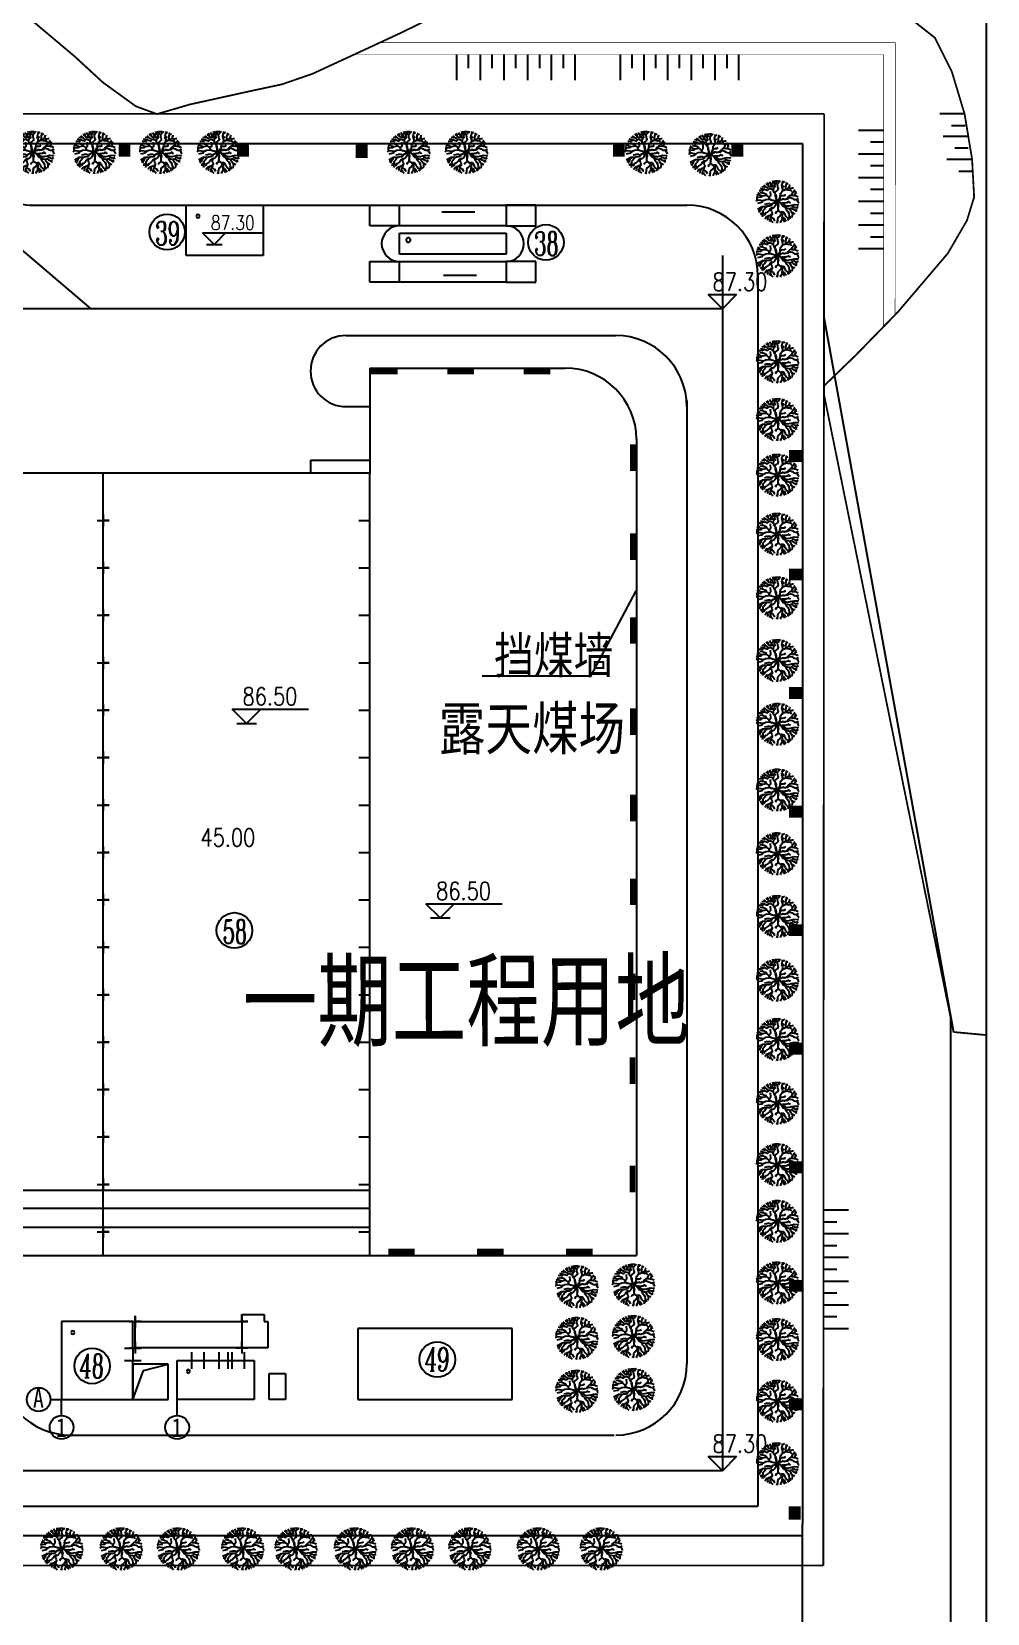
# Model space of a CAD drawing. Extents: x 532522 to 2902776, y -101917278 to 111238625.
# Drawn here: x 2902280.8 to 2902442.1, y 2548981.3 to 2549248.1 of the extents above; entities that cross this region are included whole.
import ezdxf
from ezdxf.enums import TextEntityAlignment as Align

# ---------------------------------------------------------------- set-up
doc = ezdxf.new("R2010")
doc.units = 0
doc.header["$LTSCALE"] = 1000
doc.header["$MEASUREMENT"] = 0
doc.linetypes.add('DASHDOT', pattern=[1, 0.5, -0.25, 0, -0.25])
for name, color, linetype in [('1', 7, 'CONTINUOUS'), ('2', 7, 'CONTINUOUS'), ('34', 7, 'CONTINUOUS'), ('8', 7, 'CONTINUOUS'), ('NEW字', 2, 'CONTINUOUS'), ('NEW编号', 2, 'CONTINUOUS'), ('征地红线', 20, 'CONTINUOUS'), ('边坡', 3, 'CONTINUOUS'), ('道路', 5, 'CONTINUOUS')]:
    doc.layers.add(name, color=color, linetype=linetype)
doc.styles.add('_COMPLEX', font='COMPLEX.shx', dxfattribs={"width": 0.6})
doc.styles.add('_HZTCH', font='', dxfattribs={"width": 0.8})
doc.styles.add('BIGFONT', font='', dxfattribs={"width": 0.75})
doc.styles.add('DIM_FONT', font='SIMPLEX.shx', dxfattribs={"width": 0.8})
doc.styles.add('HZ1', font='', dxfattribs={"width": 0.72})
doc.styles.get('_HZTCH').set_extended_font_data('SimSun')
doc.styles.get('BIGFONT').set_extended_font_data('SimSun')
doc.styles.get('HZ1').set_extended_font_data('SimSun')

# ---------------------------------------------------------------- blocks, each defined once
blk = doc.blocks.new('VEGTRE')
at = {"layer": '34', "color": 95, "linetype": 'Continuous'}
for p, q in [((-8.528, 0.012), (-9.251, 0.386)), ((0.118, -8.826), (0.14, -9.251)), ((3.566, -7.88), (3.93, -8.367))]:
    blk.add_line(p, q, dxfattribs=at)
for points in [[(-2.046, 4.279), (-2.4, 4.964), (-3.287, 5.585), (-3.964, 6.236), (-4.882, 6.473), (-5.323, 6.918), (-5.978, 7.056)], [(-5.323, 6.918), (-5.362, 7.246), (-5.46, 7.463)], [(-2.195, 6.115), (-2.574, 6.648), (-3.106, 7.036), (-3.4, 7.185), (-3.962, 7.479), (-4.61, 7.805), (-4.773, 7.915)], [(-3.752, 7.369), (-3.99, 8.041), (-3.988, 8.338)], [(-2.021, 2.95), (-2.046, 4.279), (-2.195, 6.115), (-2.229, 6.518), (-2.46, 6.863), (-3.385, 8.6)], [(0.397, 6.077), (-0.091, 6.602), (-0.424, 6.73), (-0.829, 8.612)], [(0.749, 8.303), (0.417, 8.867), (0.067, 9.236)], [(0.754, 9.176), (0.786, 8.248), (0.421, 5.99), (0.879, 5.048), (1.021, 3.397), (1.745, 3.549), (2.297, 4.056), (2.627, 4.528), (2.402, 6.574), (1.892, 7.12), (1.776, 8.509), (1.535, 8.749), (1.489, 9.113)], [(1.776, 8.509), (2.094, 8.662), (2.303, 8.938)], [(2.4, 6.569), (2.605, 7.267), (2.93, 7.679), (3.581, 8.303), (3.658, 8.472)], [(3.186, 7.925), (2.785, 8.597), (2.653, 8.841)], [(3.694, 6.082), (3.694, 6.585), (3.817, 7.533)], [(4.535, 1.708), (5.166, 2.212), (5.405, 2.749), (5.458, 3.195), (5.405, 3.713), (4.846, 4.231), (4.892, 4.745), (5.303, 5.581), (5.602, 7.304)], [(5.303, 5.581), (5.202, 5.697), (4.995, 6.082), (4.79, 6.494), (4.73, 7.087), (4.699, 7.94)], [(-5.072, -1.937), (-5.316, -1.81), (-5.788, -1.573), (-6.291, -1.097), (-6.762, -0.477), (-7.144, -0.179), (-7.677, -0.092), (-8.21, -0.003), (-9.26, 0.048)], [(-2.826, 2.118), (-3.087, 2.39), (-3.441, 2.687), (-3.737, 2.687), (-4.003, 2.656), (-4.241, 2.538), (-4.446, 2.391), (-5.01, 2.243), (-5.306, 2.273), (-5.778, 2.451), (-6.162, 2.631), (-6.487, 2.807), (-6.99, 3.043), (-7.521, 3.161), (-7.788, 2.985), (-8.085, 2.779), (-8.47, 2.513), (-9.051, 1.949)], [(-7.644, 3.079), (-7.906, 3.251), (-8.291, 3.34), (-8.579, 3.473)], [(-6.774, 2.944), (-6.814, 2.364), (-7.2, 1.771), (-7.88, 1.359), (-8.262, 1.156)], [(-6.48, 4.13), (-6.809, 4.197), (-7.373, 4.169), (-7.785, 4.256), (-8.041, 4.579)], [(-5.516, 2.354), (-5.718, 2.925), (-6.014, 3.369), (-6.482, 4.138), (-6.364, 4.405), (-6.573, 4.79), (-7.162, 5.174), (-7.426, 5.518)], [(-4.4, 6.349), (-5.149, 6.149), (-5.738, 6.297), (-6.573, 6.509)], [(-2.28, 1.166), (-2.28, 1.166), (-2.588, 1.561), (-2.851, 2.005), (-2.762, 2.39), (-2.79, 2.715), (-3.321, 3.217), (-3.913, 3.602), (-4.236, 3.99), (-4.562, 4.344), (-4.855, 4.817), (-5.062, 5.113), (-5.651, 5.497), (-6.065, 5.795)], [(-3.964, -0.615), (-4.554, 0.443), (-5.236, 0.966)], [(-2.528, -0.28), (-2.003, -0.333), (-1.532, -0.287), (-1.009, -0.157), (-0.532, 0.043), (-0.487, 0.128), (-0.547, 0.195), (-1.308, 0.535), (-1.732, 0.759), (-2.28, 1.166)], [(-1.836, 0.836), (-1.532, 0.733), (-1.116, 0.535), (-0.728, 0.366), (-0.39, 0.222), (-0.308, 0.227), (-0.28, 0.318), (-0.409, 0.672), (-0.636, 1.292), (-0.851, 1.797), (-0.99, 2.038), (-1.383, 2.386), (-2.021, 2.95)], [(-1.496, 2.487), (-1.121, 2.253), (-0.85, 2.084), (-0.631, 1.636), (-0.436, 1.202), (-0.25, 0.662), (-0.137, 0.338), (-0.082, 0.263), (0.005, 0.289), (0.087, 0.499), (0.217, 0.862), (0.39, 1.333), (0.535, 1.913), (0.667, 2.463), (0.776, 2.867), (0.944, 3.145)], [(-1.333, 2.385), (-1.014, 3.395), (-1.014, 4.191), (-1.128, 4.636), (-1.306, 5.585)], [(1.021, 3.397), (0.781, 2.621), (0.631, 1.971), (0.446, 1.246), (0.217, 0.503), (0.181, 0.39), (0.227, 0.262), (0.33, 0.248), (0.841, 0.426), (1.405, 0.538), (2.063, 0.638), (2.492, 0.733), (2.858, 0.774)], [(3.063, 0.843), (2.672, 0.708), (2.15, 0.579), (1.579, 0.487), (1.012, 0.402), (0.627, 0.217), (0.272, 0.046), (0.227, -0.01), (0.325, -0.138), (0.631, -0.385), (1.205, -0.844), (1.463, -1.024), (1.971, -1.188)], [(1.682, 3.535), (2.169, 3.304), (2.692, 2.851), (4.438, 2.986)], [(2.626, 4.535), (3.13, 4.899), (3.487, 5.697), (3.694, 6.082), (4.2, 6.525)], [(3.063, 0.843), (3.328, 0.935), (3.95, 1.438), (4.453, 1.703), (5.191, 1.733), (5.991, 1.467), (6.227, 1.436), (6.494, 1.703), (6.82, 2.174), (7.145, 2.617), (7.503, 2.795), (8.005, 3.031), (8.622, 3.282)], [(3.581, 1.14), (4.067, 0.995), (4.569, 0.431), (4.892, -0.014), (5.277, -0.369), (5.689, -0.487), (6.222, -0.251), (6.549, -0.162), (7.318, -0.075), (7.703, -0.106), (8.205, -0.578), (8.704, -1.142), (9.144, -1.244)], [(5.405, 3.715), (5.79, 4.156), (6.145, 4.662), (6.412, 4.985), (7.164, 5.812)], [(6.128, 1.448), (6.462, 0.903), (6.966, 1.051), (7.379, 1.315), (7.677, 1.108), (8.027, 0.545), (9.212, 0.508)], [(6.391, 4.959), (6.236, 5.518), (6.236, 5.725), (6.395, 6.648)], [(6.436, 1.643), (6.438, 3.318), (6.576, 3.653), (7.149, 4.036), (7.438, 4.497), (7.838, 4.863)], [(7.15, 4.038), (7.415, 3.92), (7.622, 3.862), (8.115, 4.385)], [(7.313, 2.699), (7.617, 2.232), (7.971, 1.997), (8.477, 1.877), (9.005, 2.002)], [(7.607, 1.156), (7.822, 1.138), (8.238, 1.197), (9.109, 1.462)], [(-7.533, -2.133), (-7.918, -1.867), (-8.39, -1.542), (-9.183, -1.21)], [(-3.385, -0.159), (-3.45, -0.154), (-3.774, -0.39), (-4.101, -0.774), (-4.337, -1.041), (-4.516, -1.246), (-4.752, -1.574), (-4.959, -1.839), (-5.168, -2.015), (-5.405, -2.164), (-5.937, -2.133), (-6.203, -2.133), (-6.619, -2.015), (-6.913, -1.957), (-7.178, -1.985), (-7.475, -2.075), (-7.713, -2.311), (-7.978, -2.46), (-8.333, -2.696), (-8.744, -3.056)], [(-6.979, -1.964), (-6.973, -2.342), (-7.031, -2.636), (-7.27, -3.021), (-7.773, -3.287), (-8.159, -3.523), (-8.431, -3.836)], [(-7.467, -4.788), (-7.696, -4.588), (-8.154, -4.393)], [(-4.544, -1.287), (-4.398, -1.839), (-4.429, -2.313), (-4.667, -2.757), (-5.318, -3.111), (-5.88, -3.318), (-6.326, -3.644), (-6.8, -4.147), (-7.126, -4.528), (-7.364, -4.768), (-7.882, -4.867)], [(-5.373, -7.544), (-4.773, -6.301), (-4.157, -5.926), (-3.485, -5.583), (-3.097, -5.157), (-2.957, -4.362), (-2.723, -3.472), (-3.477, -3.759), (-4.239, -4.508), (-5.019, -4.947), (-6.152, -5.144), (-6.579, -5.092), (-7.516, -5.415)], [(-6.154, -5.144), (-6.419, -5.388), (-6.862, -5.537), (-7.209, -5.815)], [(-4.773, -6.301), (-5.475, -6.544), (-6.005, -6.426), (-6.809, -6.28)], [(-3.097, -5.157), (-2.87, -5.896), (-2.783, -6.162), (-3.316, -6.841), (-3.614, -7.403), (-3.703, -7.757), (-3.526, -8.173), (-3.497, -8.573)], [(-2.462, -3.179), (-2.137, -2.583), (-1.759, -2.28), (-1.347, -1.979), (-0.903, -1.67), (-0.496, -1.229), (-0.344, -0.944), (-0.215, -0.239), (-0.255, -0.128), (-0.359, -0.106), (-0.985, -0.282), (-1.626, -0.421), (-1.896, -0.446), (-2.446, -0.297), (-2.923, -0.203), (-3.385, -0.159)], [(1.2, -4.123), (0.961, -3.593), (0.913, -3.108), (0.897, -2.942), (0.997, -2.662), (1.092, -2.21), (0.831, -1.764), (0.703, -1.215), (0.494, -0.85), (0.212, -0.451), (0.109, -0.39), (0.005, -0.414), (-0.07, -0.533), (-0.188, -1.003), (-0.224, -1.147), (-0.641, -1.614), (-0.865, -1.855), (-1.516, -2.27), (-2.173, -2.856), (-2.723, -3.472)], [(-1.538, -6.27), (-2.044, -6.574), (-2.251, -7.198), (-2.549, -7.67), (-2.579, -8.113), (-2.521, -8.379), (-2.316, -8.733), (-2.277, -8.973)], [(-1.516, -2.27), (-1.195, -2.785), (-1.891, -3.706), (-1.81, -5.097), (-1.538, -6.27), (-1.277, -7.256), (-1.383, -8.903), (-1.521, -9.106)], [(-0.641, -1.614), (-0.465, -2.169), (-0.497, -3.026), (-0.439, -3.619), (-0.352, -4.121), (-0.147, -4.685), (-0.354, -5.393), (-0.503, -5.629)], [(-0.179, -4.798), (-0.06, -4.862), (0.297, -5.039)], [(2.289, -1.251), (1.369, -1.07), (0.949, -0.757), (0.272, -0.338), (0.525, -0.728), (0.745, -1.07), (0.821, -1.393), (0.979, -1.87), (1.191, -2.229), (0.985, -3.046), (1.251, -4.369)], [(1.251, -4.369), (1.333, -4.685), (1.627, -4.952), (1.744, -5.662), (1.535, -6.342), (1.12, -6.993), (0.913, -7.436), (0.851, -8.029), (1.145, -8.826), (1.335, -9.154)], [(1.263, -4.424), (1.868, -4.687), (2.81, -5.721), (2.749, -6.195), (2.682, -7.19), (2.651, -7.523), (2.497, -8.152), (2.115, -9.003)], [(2.289, -1.251), (3.273, -1.369), (3.718, -1.47), (4.297, -1.908), (4.509, -2.215), (4.892, -2.778), (5.333, -3.788), (6.144, -5.178), (5.853, -5.723), (5.997, -6.562), (6.022, -7.009)], [(2.289, -1.251), (2.622, -1.988), (2.668, -2.896), (3.077, -3.598)], [(2.749, -6.195), (3.569, -6.393), (4.232, -6.769), (4.728, -7.321), (4.964, -7.379), (5.123, -7.651)], [(5.062, -5.236), (4.879, -5.692), (4.463, -6.137)], [(4.509, -2.215), (5.359, -2.379), (5.863, -2.203), (6.366, -1.908), (7.164, -2.383)], [(5.241, -3.574), (5.089, -4.362), (5, -4.954), (5.115, -5.487), (5.232, -6.168)], [(5.333, -3.788), (5.653, -3.624), (6.273, -3.682), (6.894, -3.744), (7.456, -3.773), (7.75, -4.07), (7.93, -4.732)], [(5.964, -2.144), (6.308, -2.441), (6.776, -3.034)], [(6.144, -5.179), (6.595, -5.251), (7.246, -5.46), (7.42, -5.497)], [(6.708, -2.111), (7.077, -1.968), (7.61, -2.147), (8.109, -2.292), (8.918, -2.378)], [(7.605, -3.921), (7.841, -3.892), (8.226, -4.07), (8.258, -4.132)], [(8.046, -2.275), (8.258, -2.65), (8.658, -3.2)], [(8.268, -0.651), (8.617, -0.311), (9.226, -0.229)], [(-3.675, -7.646), (-4, -8.051), (-4.462, -8.113)], [(-2.456, -8.492), (-2.67, -8.706), (-2.846, -8.81)], [(1.041, -8.544), (0.436, -8.59), (0.079, -8.856), (-0.393, -9.062), (-0.711, -9.226)], [(2.682, -7.164), (3.128, -7.675), (3.544, -7.882), (4.135, -7.851), (4.62, -8.005)]]:
    blk.add_lwpolyline(points, dxfattribs=at)

msp = doc.modelspace()

# ---------------------------------------------------------------- linework, layer by layer
at = {"layer": '1', "color": 1, "linetype": 'Continuous'}
for p, q in [((2902271.95, 2549229.24), (2902410.88, 2549229.24)), ((2902410.88, 2549229.24), (2902410.87, 2548996.33)), ((2902414.51, 2549199.95), (2902436.37, 2549079.33)), ((2902410.87, 2548899.33), (2902410.87, 2548996.33)), ((2902410.87, 2548994.33), (2901873.37, 2548994.33))]:
    msp.add_line(p, q, dxfattribs=at)
at = {"layer": '1', "color": 255, "linetype": 'Continuous'}
for p, q in [((2902306.87, 2549218.83), (2902319.87, 2549218.83)), ((2902306.87, 2549210.33), (2902306.87, 2549218.83)), ((2902319.87, 2549218.83), (2902319.87, 2549210.33)), ((2902337.87, 2549215.33), (2902337.87, 2549218.83)), ((2902337.87, 2549218.83), (2902342.87, 2549218.83)), ((2902342.87, 2549218.83), (2902360.87, 2549218.83)), ((2902342.87, 2549215.33), (2902342.87, 2549218.83)), ((2902360.87, 2549218.83), (2902360.87, 2549215.33)), ((2902365.88, 2549218.83), (2902360.88, 2549218.83)), ((2902365.88, 2549215.33), (2902365.88, 2549218.83)), ((2902351.36, 2549217.64), (2902350.03, 2549217.64)), ((2902355.59, 2549217.64), (2902351.36, 2549217.64)), ((2902342.87, 2549215.33), (2902337.87, 2549215.33)), ((2902360.87, 2549215.33), (2902342.87, 2549215.33)), ((2902342.87, 2549210.58), (2902342.87, 2549214.08)), ((2902342.87, 2549214.08), (2902360.87, 2549214.08)), ((2902360.87, 2549214.08), (2902360.87, 2549210.58)), ((2902360.88, 2549215.33), (2902365.88, 2549215.33)), ((2902319.87, 2549210.33), (2902306.87, 2549210.33)), ((2902337.87, 2549205.83), (2902337.87, 2549209.33)), ((2902337.87, 2549209.33), (2902342.87, 2549209.33)), ((2902360.87, 2549210.58), (2902342.87, 2549210.58)), ((2902342.87, 2549205.83), (2902342.87, 2549209.33)), ((2902342.87, 2549209.33), (2902360.88, 2549209.33)), ((2902365.88, 2549209.33), (2902360.88, 2549209.33)), ((2902360.88, 2549209.33), (2902360.88, 2549205.83)), ((2902365.88, 2549205.83), (2902365.88, 2549209.33)), ((2902342.87, 2549205.83), (2902337.87, 2549205.83)), ((2902360.88, 2549205.83), (2902342.87, 2549205.83)), ((2902350.33, 2549207.03), (2902354.57, 2549207.03)), ((2902354.57, 2549207.03), (2902355.9, 2549207.03)), ((2902360.88, 2549205.83), (2902365.88, 2549205.83)), ((2902292.87, 2549173.63), (2902247.87, 2549173.63)), ((2902292.87, 2549041.63), (2902292.87, 2549173.63)), ((2902337.87, 2549173.63), (2902292.87, 2549173.63)), ((2902337.87, 2549041.63), (2902337.87, 2549173.63)), ((2902336, 2549165.63), (2902337.87, 2549165.63)), ((2902336, 2549157.63), (2902337.87, 2549157.63)), ((2902382.75, 2549153.78), (2902375.12, 2549139.37)), ((2902336, 2549149.63), (2902337.87, 2549149.63)), ((2902336, 2549141.63), (2902337.87, 2549141.63)), ((2902375.12, 2549139.37), (2902356.86, 2549139.37)), ((2902336, 2549133.63), (2902337.87, 2549133.63)), ((2902336, 2549125.63), (2902337.87, 2549125.63)), ((2902336, 2549117.63), (2902337.87, 2549117.63)), ((2902336, 2549109.63), (2902337.87, 2549109.63)), ((2902336, 2549101.63), (2902337.87, 2549101.63)), ((2902336, 2549093.63), (2902337.87, 2549093.63)), ((2902336, 2549085.63), (2902337.87, 2549085.63)), ((2902336, 2549077.63), (2902337.87, 2549077.63)), ((2902336, 2549069.63), (2902337.87, 2549069.63)), ((2902336, 2549061.63), (2902337.87, 2549061.63)), ((2902336, 2549053.63), (2902337.87, 2549053.63)), ((2902247.87, 2549052.63), (2902337.87, 2549052.63)), ((2902247.87, 2549046.43), (2902337.87, 2549046.43)), ((2902336, 2549045.63), (2902337.87, 2549045.63)), ((2902247.87, 2549041.63), (2902292.87, 2549041.63)), ((2902292.87, 2549041.63), (2902337.87, 2549041.63)), ((2902297.87, 2549030.48), (2902285.87, 2549030.48)), ((2902285.87, 2549030.48), (2902285.87, 2549017.33)), ((2902297.87, 2549026.03), (2902297.87, 2549030.48)), ((2902298.27, 2549030.48), (2902316.27, 2549030.48)), ((2902298.27, 2549026.08), (2902298.27, 2549030.48)), ((2902316.27, 2549030.48), (2902316.27, 2549031.68)), ((2902316.27, 2549031.68), (2902320.07, 2549031.68)), ((2902316.27, 2549030.48), (2902316.27, 2549026.08)), ((2902320.07, 2549031.68), (2902320.07, 2549030.48)), ((2902320.07, 2549030.48), (2902320.67, 2549030.48)), ((2902320.67, 2549030.48), (2902320.67, 2549026.08)), ((2902361.87, 2549029.33), (2902335.87, 2549029.33)), ((2902335.87, 2549029.33), (2902335.87, 2549017.33)), ((2902361.87, 2549017.33), (2902361.87, 2549029.33)), ((2902296.46, 2549026.03), (2902299.29, 2549026.03)), ((2902296.46, 2549023.93), (2902299.29, 2549023.93)), ((2902297.87, 2549026.08), (2902297.87, 2549023.93)), ((2902297.87, 2549017.33), (2902297.87, 2549023.93)), ((2902316.27, 2549026.08), (2902298.27, 2549026.08)), ((2902305.37, 2549017.33), (2902305.37, 2549023.93)), ((2902305.37, 2549023.93), (2902307.85, 2549023.93)), ((2902307.85, 2549022.52), (2902307.85, 2549025.35)), ((2902307.85, 2549023.93), (2902316.75, 2549023.93)), ((2902309.95, 2549022.52), (2902309.95, 2549025.35)), ((2902309.95, 2549023.93), (2902312.45, 2549023.93)), ((2902312.45, 2549022.52), (2902312.45, 2549025.35)), ((2902313.95, 2549022.52), (2902313.95, 2549025.35)), ((2902313.95, 2549023.93), (2902314.65, 2549023.93)), ((2902314.65, 2549022.52), (2902314.65, 2549025.35)), ((2902320.67, 2549026.08), (2902316.27, 2549026.08)), ((2902316.75, 2549022.52), (2902316.75, 2549025.35)), ((2902316.75, 2549023.93), (2902318.37, 2549023.93)), ((2902318.37, 2549023.93), (2902318.37, 2549017.33)), ((2902303.87, 2549023.33), (2902297.87, 2549023.33)), ((2902297.87, 2549023.33), (2902297.87, 2549017.33)), ((2902297.87, 2549017.33), (2902299.68, 2549022.24)), ((2902299.68, 2549022.24), (2902303.87, 2549023.33)), ((2902303.87, 2549017.33), (2902303.87, 2549023.33)), ((2902320.87, 2549017.33), (2902320.87, 2549021.73)), ((2902320.87, 2549021.73), (2902323.67, 2549021.73)), ((2902323.67, 2549021.73), (2902323.67, 2549017.33)), ((2902284, 2549017.33), (2902285.87, 2549017.33)), ((2902285.87, 2549014.65), (2902285.87, 2549017.33)), ((2902285.87, 2549017.33), (2902297.87, 2549017.33)), ((2902297.87, 2549017.33), (2902303.87, 2549017.33)), ((2902297.87, 2549017.33), (2902303.87, 2549017.33)), ((2902305.37, 2549014.65), (2902305.37, 2549017.33)), ((2902318.37, 2549017.33), (2902305.37, 2549017.33)), ((2902323.67, 2549017.33), (2902320.87, 2549017.33)), ((2902335.87, 2549017.33), (2902361.87, 2549017.33))]:
    msp.add_line(p, q, dxfattribs=at)
at = {"layer": '1', "color": 255}
for p, q in [((2902291.88, 2549165.63), (2902293.88, 2549165.63)), ((2902292.88, 2549165.63), (2902292.88, 2549166.63)), ((2902292.88, 2549166.63), (2902292.88, 2549164.63)), ((2902293.88, 2549165.63), (2902292.88, 2549165.63)), ((2902291.88, 2549157.63), (2902293.88, 2549157.63)), ((2902292.88, 2549157.63), (2902292.88, 2549158.63)), ((2902292.88, 2549158.63), (2902292.88, 2549156.63)), ((2902293.88, 2549157.63), (2902292.88, 2549157.63)), ((2902291.88, 2549149.63), (2902293.88, 2549149.63)), ((2902292.88, 2549149.63), (2902292.88, 2549150.63)), ((2902292.88, 2549150.63), (2902292.88, 2549148.63)), ((2902293.88, 2549149.63), (2902292.88, 2549149.63)), ((2902291.88, 2549141.63), (2902293.88, 2549141.63)), ((2902292.88, 2549141.63), (2902292.88, 2549142.63)), ((2902292.88, 2549142.63), (2902292.88, 2549140.63)), ((2902293.88, 2549141.63), (2902292.88, 2549141.63)), ((2902291.88, 2549133.63), (2902293.88, 2549133.63)), ((2902292.88, 2549133.63), (2902292.88, 2549134.63)), ((2902292.88, 2549134.63), (2902292.88, 2549132.63)), ((2902293.88, 2549133.63), (2902292.88, 2549133.63)), ((2902291.88, 2549125.63), (2902293.88, 2549125.63)), ((2902292.88, 2549125.63), (2902292.88, 2549126.63)), ((2902292.88, 2549126.63), (2902292.88, 2549124.63)), ((2902293.88, 2549125.63), (2902292.88, 2549125.63)), ((2902291.88, 2549117.63), (2902293.88, 2549117.63)), ((2902292.88, 2549117.63), (2902292.88, 2549118.63)), ((2902292.88, 2549118.63), (2902292.88, 2549116.63)), ((2902293.88, 2549117.63), (2902292.88, 2549117.63)), ((2902291.88, 2549109.63), (2902293.88, 2549109.63)), ((2902292.88, 2549109.63), (2902292.88, 2549110.63)), ((2902292.88, 2549110.63), (2902292.88, 2549108.63)), ((2902293.88, 2549109.63), (2902292.88, 2549109.63)), ((2902291.88, 2549101.63), (2902293.88, 2549101.63)), ((2902292.88, 2549101.63), (2902292.88, 2549102.63)), ((2902292.88, 2549102.63), (2902292.88, 2549100.63)), ((2902293.88, 2549101.63), (2902292.88, 2549101.63)), ((2902291.88, 2549093.63), (2902293.88, 2549093.63)), ((2902292.88, 2549093.63), (2902292.88, 2549094.63)), ((2902292.88, 2549094.63), (2902292.88, 2549092.63)), ((2902293.88, 2549093.63), (2902292.88, 2549093.63)), ((2902291.88, 2549085.63), (2902293.88, 2549085.63)), ((2902292.88, 2549085.63), (2902292.88, 2549086.63)), ((2902292.88, 2549086.63), (2902292.88, 2549084.63)), ((2902293.88, 2549085.63), (2902292.88, 2549085.63)), ((2902291.88, 2549077.63), (2902293.88, 2549077.63)), ((2902292.88, 2549077.63), (2902292.88, 2549078.63)), ((2902292.88, 2549078.63), (2902292.88, 2549076.63)), ((2902293.88, 2549077.63), (2902292.88, 2549077.63)), ((2902291.88, 2549069.63), (2902293.88, 2549069.63)), ((2902292.88, 2549069.63), (2902292.88, 2549070.63)), ((2902292.88, 2549070.63), (2902292.88, 2549068.63)), ((2902293.88, 2549069.63), (2902292.88, 2549069.63)), ((2902291.88, 2549061.63), (2902293.88, 2549061.63)), ((2902292.88, 2549061.63), (2902292.88, 2549062.63)), ((2902292.88, 2549062.63), (2902292.88, 2549060.63)), ((2902293.88, 2549061.63), (2902292.88, 2549061.63)), ((2902291.88, 2549053.63), (2902293.88, 2549053.63)), ((2902292.88, 2549053.63), (2902292.88, 2549054.63)), ((2902292.88, 2549054.63), (2902292.88, 2549052.63)), ((2902293.88, 2549053.63), (2902292.88, 2549053.63)), ((2902291.88, 2549045.63), (2902293.88, 2549045.63)), ((2902292.88, 2549045.63), (2902292.88, 2549046.63)), ((2902292.88, 2549046.63), (2902292.88, 2549044.63)), ((2902293.88, 2549045.63), (2902292.88, 2549045.63)), ((2902297.27, 2549030.48), (2902299.27, 2549030.48)), ((2902298.27, 2549030.48), (2902298.27, 2549031.48)), ((2902298.27, 2549031.48), (2902298.27, 2549029.48)), ((2902299.27, 2549030.48), (2902298.27, 2549030.48)), ((2902315.27, 2549030.48), (2902317.27, 2549030.48)), ((2902316.27, 2549030.48), (2902316.27, 2549031.48)), ((2902316.27, 2549031.48), (2902316.27, 2549029.48)), ((2902317.27, 2549030.48), (2902316.27, 2549030.48)), ((2902298.27, 2549026.08), (2902298.27, 2549027.08)), ((2902298.27, 2549027.08), (2902298.27, 2549025.08)), ((2902316.27, 2549026.08), (2902316.27, 2549027.08)), ((2902316.27, 2549027.08), (2902316.27, 2549025.08)), ((2902297.27, 2549026.08), (2902299.27, 2549026.08)), ((2902299.27, 2549026.08), (2902298.27, 2549026.08)), ((2902315.27, 2549026.08), (2902317.27, 2549026.08)), ((2902317.27, 2549026.08), (2902316.27, 2549026.08))]:
    msp.add_line(p, q, dxfattribs=at)
at = {"layer": '1', "color": 1, "linetype": 'Continuous'}
for points, const_width in [([(2902296.49, 2549226.98), (2902296.49, 2549229.24)], 2), ([(2902316.49, 2549226.98), (2902316.49, 2549229.24)], 2), ([(2902336.49, 2549226.78), (2902336.49, 2549229.04)], 2), ([(2902379.9, 2549226.98), (2902379.9, 2549229.24)], 2), ([(2902399.9, 2549226.98), (2902399.9, 2549229.24)], 2), ([(2902410.88, 2549229.24), (2902410.87, 2548996.33)], 0.2), ([(2902408.62, 2549176.52), (2902410.87, 2549176.52)], 2), ([(2902408.62, 2549156.52), (2902410.87, 2549156.52)], 2), ([(2902408.62, 2549136.52), (2902410.87, 2549136.52)], 2), ([(2902408.62, 2549116.52), (2902410.87, 2549116.52)], 2), ([(2902408.62, 2549096.52), (2902410.87, 2549096.52)], 2), ([(2902408.62, 2549076.52), (2902410.87, 2549076.52)], 2), ([(2902408.62, 2549056.52), (2902410.87, 2549056.52)], 2), ([(2902408.62, 2549036.52), (2902410.87, 2549036.52)], 2), ([(2902408.62, 2549016.52), (2902410.87, 2549016.52)], 2), ([(2902409.57, 2548997.08), (2902409.57, 2548999.33)], 2)]:
    msp.add_lwpolyline(points, dxfattribs=dict(at, const_width=const_width))
at = {"layer": '1', "color": 255, "linetype": 'Continuous', "const_width": 1, "flags": 128}
for points in [[(2902338.09, 2549190.79), (2902342.58, 2549190.79)], [(2902350.96, 2549190.79), (2902355.45, 2549190.79)], [(2902363.83, 2549190.79), (2902368.31, 2549190.79)], [(2902382.25, 2549178.45), (2902382.25, 2549173.96)], [(2902382.25, 2549163.45), (2902382.25, 2549158.96)], [(2902382.25, 2549149.31), (2902382.25, 2549144.82)], [(2902382.25, 2549133.94), (2902382.25, 2549129.46)], [(2902382.25, 2549119.37), (2902382.25, 2549114.89)], [(2902382.25, 2549105.23), (2902382.25, 2549100.75)], [(2902382.2, 2549089.2), (2902382.2, 2549084.71)], [(2902382.2, 2549075.06), (2902382.2, 2549070.57)], [(2902382.2, 2549056.8), (2902382.2, 2549052.31)], [(2902345.46, 2549042.3), (2902340.98, 2549042.3)], [(2902360.46, 2549042.3), (2902355.98, 2549042.3)], [(2902375.46, 2549042.3), (2902370.98, 2549042.3)]]:
    msp.add_lwpolyline(points, dxfattribs=at)
at = {"layer": '1', "color": 255, "linetype": 'DASHDOT', "ltscale": 2}
msp.add_lwpolyline([(2901984.87, 2549049.63), (2902337.87, 2549049.63)], dxfattribs=at)
at = {"layer": '1', "color": 255, "linetype": 'Continuous'}
for centre in [(2902282, 2549017.33), (2902285.87, 2549012.65), (2902305.37, 2549012.65)]:
    msp.add_circle(centre, 2, dxfattribs=at)
for centre, radius, start, end in [((2902308.88, 2549216.96), 0.291, 0, 180), ((2902308.88, 2549216.96), 0.291, 180, 0), ((2902344.36, 2549212.94), 0.375, 54.785, 234.785), ((2902344.36, 2549212.94), 0.375, 234.785, 54.785), ((2902287.77, 2549028.65), 0.291, 360, 180), ((2902287.77, 2549028.65), 0.291, 180, 360), ((2902307.27, 2549022.1), 0.291, 360, 180), ((2902307.27, 2549022.1), 0.291, 180, 360)]:
    msp.add_arc(centre, radius, start, end, dxfattribs=at)
at = {"layer": '2', "color": 6, "linetype": 'Continuous'}
msp.add_line((2902435.93, 2548896.15), (2902435.93, 2549081.54), dxfattribs=at)
at = {"layer": 'NEW字', "color": 255}
for p, q in [((2902309.67, 2549214.13), (2902313.51, 2549214.13)), ((2902311.59, 2549212.21), (2902309.67, 2549214.13)), ((2902311.59, 2549214.13), (2902319.96, 2549214.13)), ((2902313.51, 2549214.13), (2902311.59, 2549212.21)), ((2902310.3, 2549212.21), (2902312.96, 2549212.21)), ((2902314.66, 2549133.8), (2902319.46, 2549133.8)), ((2902317.06, 2549131.4), (2902314.66, 2549133.8)), ((2902317.06, 2549133.8), (2902327.53, 2549133.8)), ((2902319.46, 2549133.8), (2902317.06, 2549131.4)), ((2902315.45, 2549131.4), (2902318.78, 2549131.4)), ((2902347.33, 2549100.98), (2902352.13, 2549100.98)), ((2902349.73, 2549098.58), (2902347.33, 2549100.98)), ((2902349.73, 2549100.98), (2902360.2, 2549100.98)), ((2902352.13, 2549100.98), (2902349.73, 2549098.58)), ((2902348.12, 2549098.58), (2902351.46, 2549098.58)), ((2902394.97, 2549007.73), (2902399.77, 2549007.73))]:
    msp.add_line(p, q, dxfattribs=at)
at = {"layer": 'NEW字'}
for p, q in [((2902394.97, 2549203.73), (2902399.77, 2549203.73)), ((2902397.37, 2549201.33), (2902394.97, 2549203.73)), ((2902399.77, 2549203.73), (2902397.37, 2549201.33))]:
    msp.add_line(p, q, dxfattribs=at)
at = {"layer": 'NEW字', "color": 9}
for p, q in [((2902397.37, 2549005.33), (2902394.97, 2549007.73)), ((2902399.77, 2549007.73), (2902397.37, 2549005.33))]:
    msp.add_line(p, q, dxfattribs=at)
at = {"layer": 'NEW编号', "color": 255}
for centre in [(2902303.68, 2549214.3), (2902367.59, 2549212.54), (2902315.03, 2549096.47), (2902349.27, 2549024.09), (2902291.02, 2549023.01)]:
    msp.add_circle(centre, 3, dxfattribs=at)
at = {"layer": '征地红线', "color": 20}
for q in [(2902441.93, 2549256.86), (2902441.93, 2549256.86), (2902441.93, 2549206.39)]:
    msp.add_line((2902441.93, 2548890.15), q, dxfattribs=at)
at = {"layer": '边坡', "color": 3}
for p, q in [((2902352.48, 2549244.16), (2902352.48, 2549239.9)), ((2902354.48, 2549244.16), (2902354.48, 2549241.91)), ((2902356.48, 2549244.16), (2902356.48, 2549239.9)), ((2902358.48, 2549244.16), (2902358.48, 2549241.91)), ((2902360.48, 2549244.16), (2902360.48, 2549239.9)), ((2902362.48, 2549244.16), (2902362.48, 2549241.91)), ((2902364.48, 2549244.16), (2902364.48, 2549239.9)), ((2902366.48, 2549244.16), (2902366.48, 2549241.91)), ((2902368.48, 2549244.16), (2902368.48, 2549239.9)), ((2902370.48, 2549244.16), (2902370.48, 2549241.91)), ((2902372.48, 2549244.16), (2902372.48, 2549239.9)), ((2902380.09, 2549244.19), (2902380.09, 2549239.93)), ((2902382.09, 2549244.19), (2902382.09, 2549241.94)), ((2902384.09, 2549244.19), (2902384.09, 2549239.93)), ((2902386.09, 2549244.19), (2902386.09, 2549241.94)), ((2902388.09, 2549244.19), (2902388.09, 2549239.93)), ((2902390.09, 2549244.19), (2902390.09, 2549241.94)), ((2902392.09, 2549244.19), (2902392.09, 2549239.93)), ((2902394.09, 2549244.19), (2902394.09, 2549241.94)), ((2902396.09, 2549244.19), (2902396.09, 2549239.93)), ((2902398.09, 2549244.19), (2902398.09, 2549241.94)), ((2902400.09, 2549244.19), (2902400.09, 2549239.93)), ((2902438.31, 2549234.2), (2902434.05, 2549234.2)), ((2902438.31, 2549232.2), (2902436.05, 2549232.2)), ((2902424.61, 2549231.44), (2902420.35, 2549231.44)), ((2902424.61, 2549229.44), (2902422.35, 2549229.44)), ((2902438.86, 2549230.41), (2902434.6, 2549230.41)), ((2902424.61, 2549227.44), (2902420.35, 2549227.44)), ((2902438.86, 2549228.41), (2902436.6, 2549228.41)), ((2902424.61, 2549225.44), (2902422.35, 2549225.44)), ((2902439.51, 2549226.52), (2902435.25, 2549226.52)), ((2902439.51, 2549224.52), (2902437.25, 2549224.52)), ((2902424.61, 2549223.44), (2902420.35, 2549223.44)), ((2902424.61, 2549221.44), (2902422.35, 2549221.44)), ((2902424.61, 2549219.44), (2902420.35, 2549219.44)), ((2902424.61, 2549217.44), (2902422.35, 2549217.44)), ((2902424.61, 2549215.44), (2902420.35, 2549215.44)), ((2902424.61, 2549213.44), (2902422.35, 2549213.44)), ((2902424.61, 2549211.44), (2902420.35, 2549211.44)), ((2902414.41, 2549049.33), (2902418.67, 2549049.33)), ((2902414.41, 2549047.33), (2902416.67, 2549047.33)), ((2902414.41, 2549045.33), (2902418.67, 2549045.33)), ((2902414.41, 2549043.33), (2902416.67, 2549043.33)), ((2902414.41, 2549041.33), (2902418.67, 2549041.33)), ((2902414.41, 2549039.33), (2902416.67, 2549039.33)), ((2902414.41, 2549037.33), (2902418.67, 2549037.33)), ((2902414.41, 2549035.33), (2902416.67, 2549035.33)), ((2902414.41, 2549033.33), (2902418.67, 2549033.33)), ((2902414.41, 2549031.33), (2902416.67, 2549031.33)), ((2902414.41, 2549029.33), (2902418.67, 2549029.33))]:
    msp.add_line(p, q, dxfattribs=at)
at = {"layer": '边坡', "color": 3, "linetype": 'Continuous', "flags": 128}
for points, const_width in [([(2902235.29, 2549269.33), (2902246.36, 2549266.59), (2902257.69, 2549263.9), (2902266.91, 2549259.88), (2902274.97, 2549253.73), (2902280.73, 2549250.09), (2902288.03, 2549243.95), (2902292.83, 2549239.53), (2902298.4, 2549235.5), (2902302.05, 2549234.16)], 0.3), ([(2902301.95, 2549234.18), (2902307.48, 2549235.8), (2902318.03, 2549238.13), (2902323.04, 2549239.2), (2902328.23, 2549240.99), (2902335.56, 2549244.38), (2902342.9, 2549247.78), (2902349.87, 2549251.17), (2902354.7, 2549252.96), (2902363.11, 2549254.39), (2902376.34, 2549254.57), (2902394.41, 2549254.39), (2902407.46, 2549254.03), (2902419.63, 2549252.96), (2902428.21, 2549251), (2902433.22, 2549247.06), (2902436.08, 2549241.34), (2902438.23, 2549234.2), (2902439.49, 2549226.62), (2902439.85, 2549220.01)], 0.3), ([(2902426.54, 2549246.24), (2902426.51, 2549200.31)], 0.1), ([(2902424.53, 2549244.24), (2902424.51, 2549198.26)], 0.1), ([(2902414.53, 2549234.24), (2902414.39, 2548989.33)], 0.3), ([(2902414.5, 2549188.32), (2902419.84, 2549193.48), (2902426.99, 2549200.81), (2902435.41, 2549210.7), (2902438.63, 2549216.24), (2902439.84, 2549220.17)], 0.3), ([(2902414.5, 2549186.93), (2902436.37, 2549079.33)], 0.3), ([(2902436.37, 2549079.33), (2902441.93, 2549078.82)], 0.3), ([(2901932.74, 2548989.34), (2902414.39, 2548989.33)], 0.3)]:
    msp.add_lwpolyline(points, dxfattribs=dict(at, const_width=const_width))
at = {"layer": '边坡', "color": 3, "linetype": 'Continuous'}
for points, const_width in [([(2902339.58, 2549246.24), (2902426.54, 2549246.24)], 0.1), ([(2902335.26, 2549244.24), (2902424.53, 2549244.24)], 0.1), ([(2902271.13, 2549234.24), (2902414.53, 2549234.24)], 0.3)]:
    msp.add_lwpolyline(points, dxfattribs=dict(at, const_width=const_width))
at = {"layer": '道路', "color": 4, "linetype": 'DASHDOT', "ltscale": 2}
for p, q in [((2902290.87, 2549201.33), (2902250.87, 2549235.33)), ((2902397.37, 2549210.33), (2902397.37, 2549005.33)), ((2902397.37, 2549201.33), (2902185.87, 2549201.33)), ((2902397.37, 2549005.33), (2902270.87, 2549005.33))]:
    msp.add_line(p, q, dxfattribs=at)
at = {"layer": '道路', "color": 255}
for p, q in [((2902281.2, 2549218.83), (2902391.38, 2549218.83)), ((2902333.87, 2549196.83), (2902379.37, 2549196.83)), ((2902337.87, 2549191.33), (2902337.87, 2549173.63)), ((2902337.87, 2549191.33), (2902370.87, 2549191.33)), ((2902333.87, 2549184.83), (2902337.87, 2549184.83)), ((2902391.37, 2549185.85), (2902391.37, 2549023.34)), ((2902382.87, 2549179.33), (2902382.87, 2549041.63)), ((2902327.87, 2549175.83), (2902327.87, 2549173.63)), ((2902327.87, 2549175.83), (2902337.87, 2549175.83)), ((2902337.87, 2549041.63), (2902382.87, 2549041.63))]:
    msp.add_line(p, q, dxfattribs=at)
at = {"layer": '道路', "color": 9}
for p, q in [((2902403.37, 2549206.83), (2902403.37, 2548999.34)), ((2902287.36, 2549011.34), (2902379.13, 2549011.34)), ((2901760.87, 2548999.34), (2902403.37, 2548999.34))]:
    msp.add_line(p, q, dxfattribs=at)
at = {"layer": '道路', "color": 255}
for centre, radius, start, end in [((2902281.2, 2549233.83), 15, 229.6354, 270), ((2902333.87, 2549190.83), 6, 90, 180), ((2902379.37, 2549184.83), 12, 0, 90), ((2902333.87, 2549190.83), 6, 180, 270), ((2902370.87, 2549179.33), 12, 0, 90), ((2902287.37, 2549023.34), 12, 180, 270)]:
    msp.add_arc(centre, radius, start, end, dxfattribs=at)
at = {"layer": '道路', "color": 4}
msp.add_arc((2902391.37, 2549206.83), 12, 0, 90, dxfattribs=at)
at = {"layer": '道路', "color": 255, "linetype": 'Continuous'}
for centre, start, end in [((2902342.87, 2549212.33), 90.001, 270.0007), ((2902360.88, 2549212.33), 270.0001, 89.9998)]:
    msp.add_arc(centre, 3, start, end, dxfattribs=at)
at = {"layer": '道路', "color": 9}
msp.add_arc((2902379.37, 2549023.34), 12, 270, 0, dxfattribs=at)

# ---------------------------------------------------------------- block references
at = {"layer": '34', "color": 95, "linetype": 'Continuous', "xscale": 0.3900013038538194, "yscale": 0.3900013038538194, "rotation": 90.00003464162717}
for p in [(2902281.02, 2549227.74), (2902291.38, 2549227.74), (2902302.56, 2549227.74), (2902312.31, 2549227.74), (2902344.42, 2549227.74), (2902354.17, 2549227.74), (2902384.49, 2549227.74), (2902395.26, 2549227.34), (2902406.64, 2549219.42), (2902406.64, 2549210.28), (2902406.64, 2549192.41), (2902406.64, 2549182.67), (2902406.64, 2549173.3), (2902406.64, 2549163.34), (2902406.64, 2549152.59), (2902406.64, 2549142.02), (2902406.64, 2549131.27), (2902406.64, 2549120.18), (2902406.64, 2549109.43), (2902406.64, 2549098.85), (2902406.64, 2549088.1), (2902406.64, 2549078.1), (2902406.64, 2549067.35), (2902406.64, 2549056.97), (2902406.64, 2549047.41), (2902406.64, 2549037.03), (2902406.64, 2549027.47), (2902406.64, 2549017.09), (2902406.64, 2549006.52), (2902285.88, 2548992.16), (2902295.9, 2548992.16), (2902305.54, 2548992.16), (2902316.4, 2548992.16), (2902325.38, 2548992.16), (2902335.39, 2548992.16), (2902345.04, 2548992.16), (2902354.72, 2548992.16), (2902366.26, 2548992.16), (2902376.91, 2548992.16)]:
    msp.add_blockref('VEGTRE', p, dxfattribs=at)
at = {"layer": '34', "color": 255, "linetype": 'Continuous', "xscale": 0.3900013038538194, "yscale": 0.3900013038538194, "rotation": 90.00003464162717}
for p in [(2902372.77, 2549036.39), (2902382.34, 2549036.68), (2902372.77, 2549027.68), (2902382.34, 2549027.98), (2902372.77, 2549018.76), (2902382.34, 2549019.05)]:
    msp.add_blockref('VEGTRE', p, dxfattribs=at)

# ---------------------------------------------------------------- texts
at = {"layer": '1', "color": 255, "linetype": 'Continuous', "style": 'DIM_FONT', "width": 0.8}
msp.add_text('45.00', height=3, dxfattribs=at).set_placement((2902309.3, 2549110.64))
at = {"layer": '1', "color": 255, "linetype": 'Continuous', "style": 'BIGFONT', "text_generation_flag": 2, "width": 0.857143}
msp.add_text('A', height=3.15, rotation=360, dxfattribs=at).set_placement((2902282.87, 2549015.95))
at = {"layer": '1', "color": 255, "linetype": 'Continuous', "style": 'BIGFONT', "width": 0.857143}
for p in [(2902284.91, 2549011.03), (2902304.41, 2549011.03)]:
    msp.add_text('1', height=3.15, rotation=0, dxfattribs=at).set_placement(p)
at = {"layer": '8', "color": 255, "linetype": 'Continuous', "style": '_HZTCH', "width": 0.8}
for s, height, p in [('挡煤墙', 6.144, (2902358.86, 2549139.81)), ('露天煤场', 7.2, (2902349.53, 2549126.92))]:
    msp.add_text(s, height=height, rotation=0.1, dxfattribs=at).set_placement(p)
at = {"layer": '8', "color": 1, "linetype": 'Continuous', "style": 'HZ1', "width": 0.72}
msp.add_text('一期工程用地', height=12.8, rotation=0.1, dxfattribs=at).set_placement((2902316.46, 2549078.22))
at = {"layer": 'NEW字', "color": 255, "style": 'DIM_FONT', "width": 0.8}
for s, height, p in [('87.30', 2.4, (2902314.76, 2549215.85)), ('86.50', 3, (2902321.03, 2549135.95)), ('86.50', 3, (2902353.7, 2549103.13)), ('87.30', 3, (2902400.33, 2549009.89))]:
    msp.add_text(s, height=height, rotation=0, dxfattribs=at).set_placement(p, align=Align.MIDDLE)
at = {"layer": 'NEW字', "style": 'DIM_FONT', "width": 0.8}
msp.add_text('87.30', height=3, rotation=0, dxfattribs=at).set_placement((2902400.33, 2549205.89), align=Align.MIDDLE)
at = {"layer": 'NEW编号', "color": 255, "style": '_COMPLEX', "width": 0.6}
for s, rotation, p in [('39', 0, (2902301.7, 2549212.09)), ('38', 0, (2902365.61, 2549210.34)), ('58', 0, (2902313.05, 2549094.27)), ('48', 358.5675, (2902288.85, 2549021.06)), ('49', 358.5675, (2902347.11, 2549022.18))]:
    msp.add_text(s, height=4, rotation=rotation, dxfattribs=at).set_placement(p)

doc.saveas('drawing.dxf')
